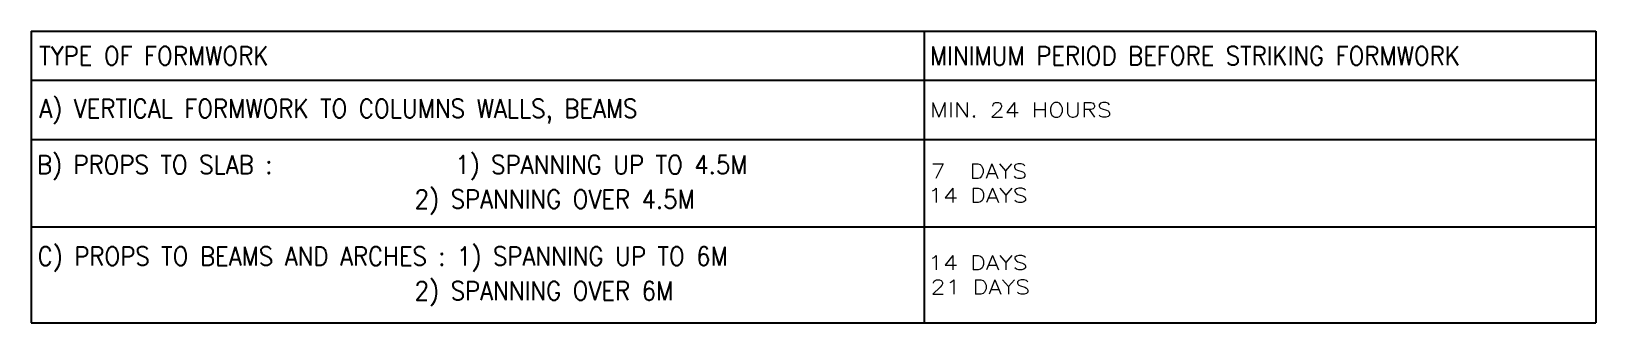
# Model space of a CAD drawing. Header units: inches. Extents: x 74008 to 297778, y 30011 to 129011.
# Drawn here: x 268789 to 297778, y 78002 to 83410 of the extents above; entities that cross this region are included whole.
import ezdxf

# ---------------------------------------------------------------- set-up
doc = ezdxf.new("R2010")
doc.units = ezdxf.units.IN
doc.header["$MEASUREMENT"] = 0
doc.layers.add('BEAM_SCHEDULE', color=7, linetype='Continuous')
doc.styles.add('Romans25', font='romans.shx', dxfattribs={"width": 0.8, "height": 2.5})
doc.styles.add('Romans35', font='romans.shx', dxfattribs={"width": 0.8, "height": 3.5})

msp = doc.modelspace()

# ---------------------------------------------------------------- linework, layer by layer
at = {"layer": 'BEAM_SCHEDULE', "color": 8}
for p, q in [((268788.6, 83410.2), (297778.4, 83410.2)), ((268788.6, 83410.2), (268788.6, 82500.7)), ((285336.9, 83410.2), (285336.9, 82500.7)), ((297778.4, 83410.2), (297778.4, 82500.7))]:
    msp.add_line(p, q, dxfattribs=at)
at = {"layer": 'BEAM_SCHEDULE', "color": 154}
for p, q in [((268788.6, 82500.7), (297778.4, 82500.7)), ((268788.6, 82500.7), (268788.6, 78001.8)), ((285336.9, 82500.7), (285336.9, 78001.8)), ((297778.4, 82500.7), (297778.4, 78001.8)), ((268788.6, 81400.8), (297778.4, 81400.8)), ((268788.6, 79779.4), (297778.4, 79779.4)), ((268788.6, 78001.8), (297778.4, 78001.8))]:
    msp.add_line(p, q, dxfattribs=at)

# ---------------------------------------------------------------- texts
at = {"layer": 'BEAM_SCHEDULE', "color": 3, "width": 0.9}
for s, style, p in [('TYPE OF FORMWORK', 'Romans35', (268935.8, 82782.9)), ('MINIMUM PERIOD BEFORE STRIKING FORMWORK', 'Romans35', (285439.7, 82782.9)), ('A) VERTICAL FORMWORK TO COLUMNS WALLS, BEAMS', 'Romans25', (268935.8, 81802.9)), ('B) PROPS TO SLAB :             1) SPANNING UP TO 4.5M', 'Romans25', (268891.4, 80762.6)), ('                              2) SPANNING OVER 4.5M', 'Romans25', (268950.6, 80121.9)), ('C) PROPS TO BEAMS AND ARCHES : 1) SPANNING UP TO 6M', 'Romans25', (268906.2, 79063.1)), ('                              2) SPANNING OVER 6M', 'Romans25', (268950.6, 78422.4))]:
    msp.add_text(s, height=345, dxfattribs=dict(at, style=style)).set_placement(p)
at = {"layer": 'BEAM_SCHEDULE', "color": 7, "style": 'Romans25', "width": 1.2}
for s, p in [('MIN. 24 HOURS', (285437.2, 81815.7)), ('7  DAYS', (285452.6, 80680.1)), ('14 DAYS', (285406.3, 80230.1)), ('14 DAYS', (285406.3, 78980.6)), ('21 DAYS', (285452.6, 78530.6))]:
    msp.add_text(s, height=270, dxfattribs=at).set_placement(p)

doc.saveas('drawing.dxf')
